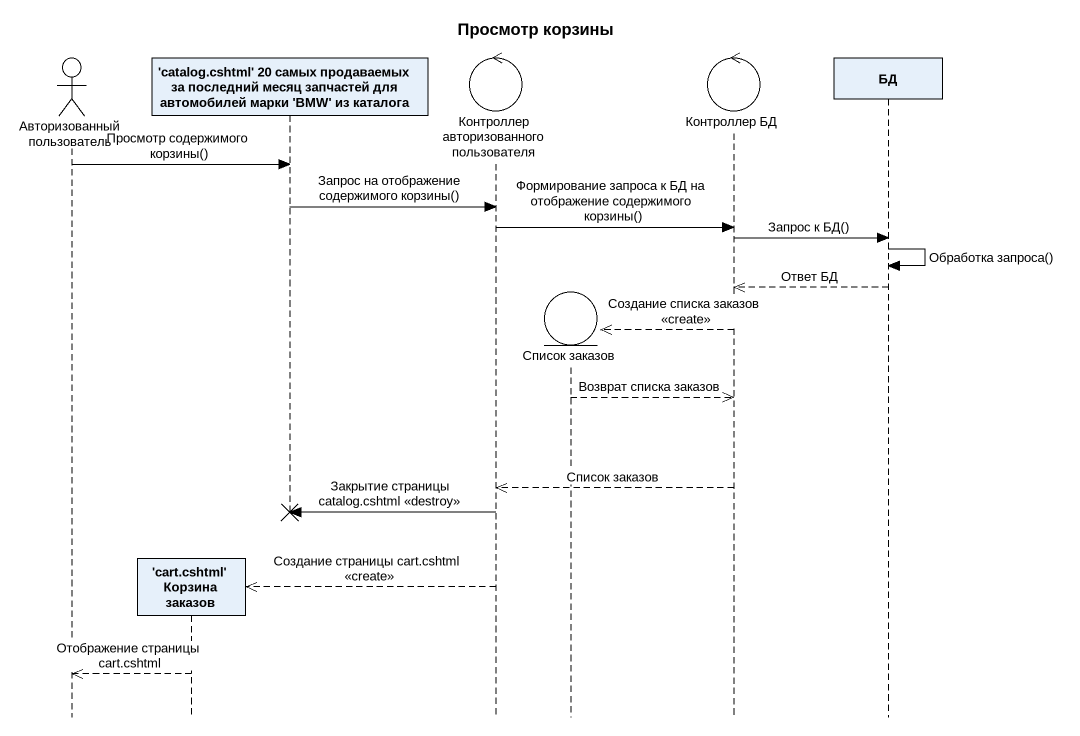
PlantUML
@startuml
title Просмотр корзины
hide footbox
actor "Авторизованный пользователь" as Авторизованный_пользователь
participant "'cart.cshtml' Корзина заказов" as cart_cshtml_Корзина_заказов
participant "'catalog.cshtml' 20 самых продаваемых за последний месяц запчастей для автомобилей марки 'BMW' из каталога" as catalog_cshtml_20_самых
control "Контроллер авторизованного пользователя" as Контроллер_авторизованного
entity "Список заказов" as Список_заказов
control "Контроллер БД" as Контроллер_БД
participant БД

Авторизованный_пользователь -> catalog_cshtml_20_самых : Просмотр содержимого корзины()
catalog_cshtml_20_самых -> Контроллер_авторизованного : Запрос на отображение содержимого корзины()
Контроллер_авторизованного -> Контроллер_БД : Формирование запроса к БД на отображение содержимого корзины()
Контроллер_БД -> БД : Запрос к БД()
БД -> БД : Обработка запроса()
БД -->> Контроллер_БД : Ответ БД
Контроллер_БД -->> Список_заказов ** : Создание списка заказов <<create>>
Список_заказов -->> Контроллер_БД : Возврат списка заказов
Контроллер_БД -->> Контроллер_авторизованного : Список заказов
Контроллер_авторизованного -> catalog_cshtml_20_самых !! : Закрытие страницы catalog.cshtml <<destroy>>
Контроллер_авторизованного -->> cart_cshtml_Корзина_заказов ** : Создание страницы cart.cshtml <<create>>
cart_cshtml_Корзина_заказов -->> Авторизованный_пользователь : Отображение страницы cart.cshtml
@enduml
